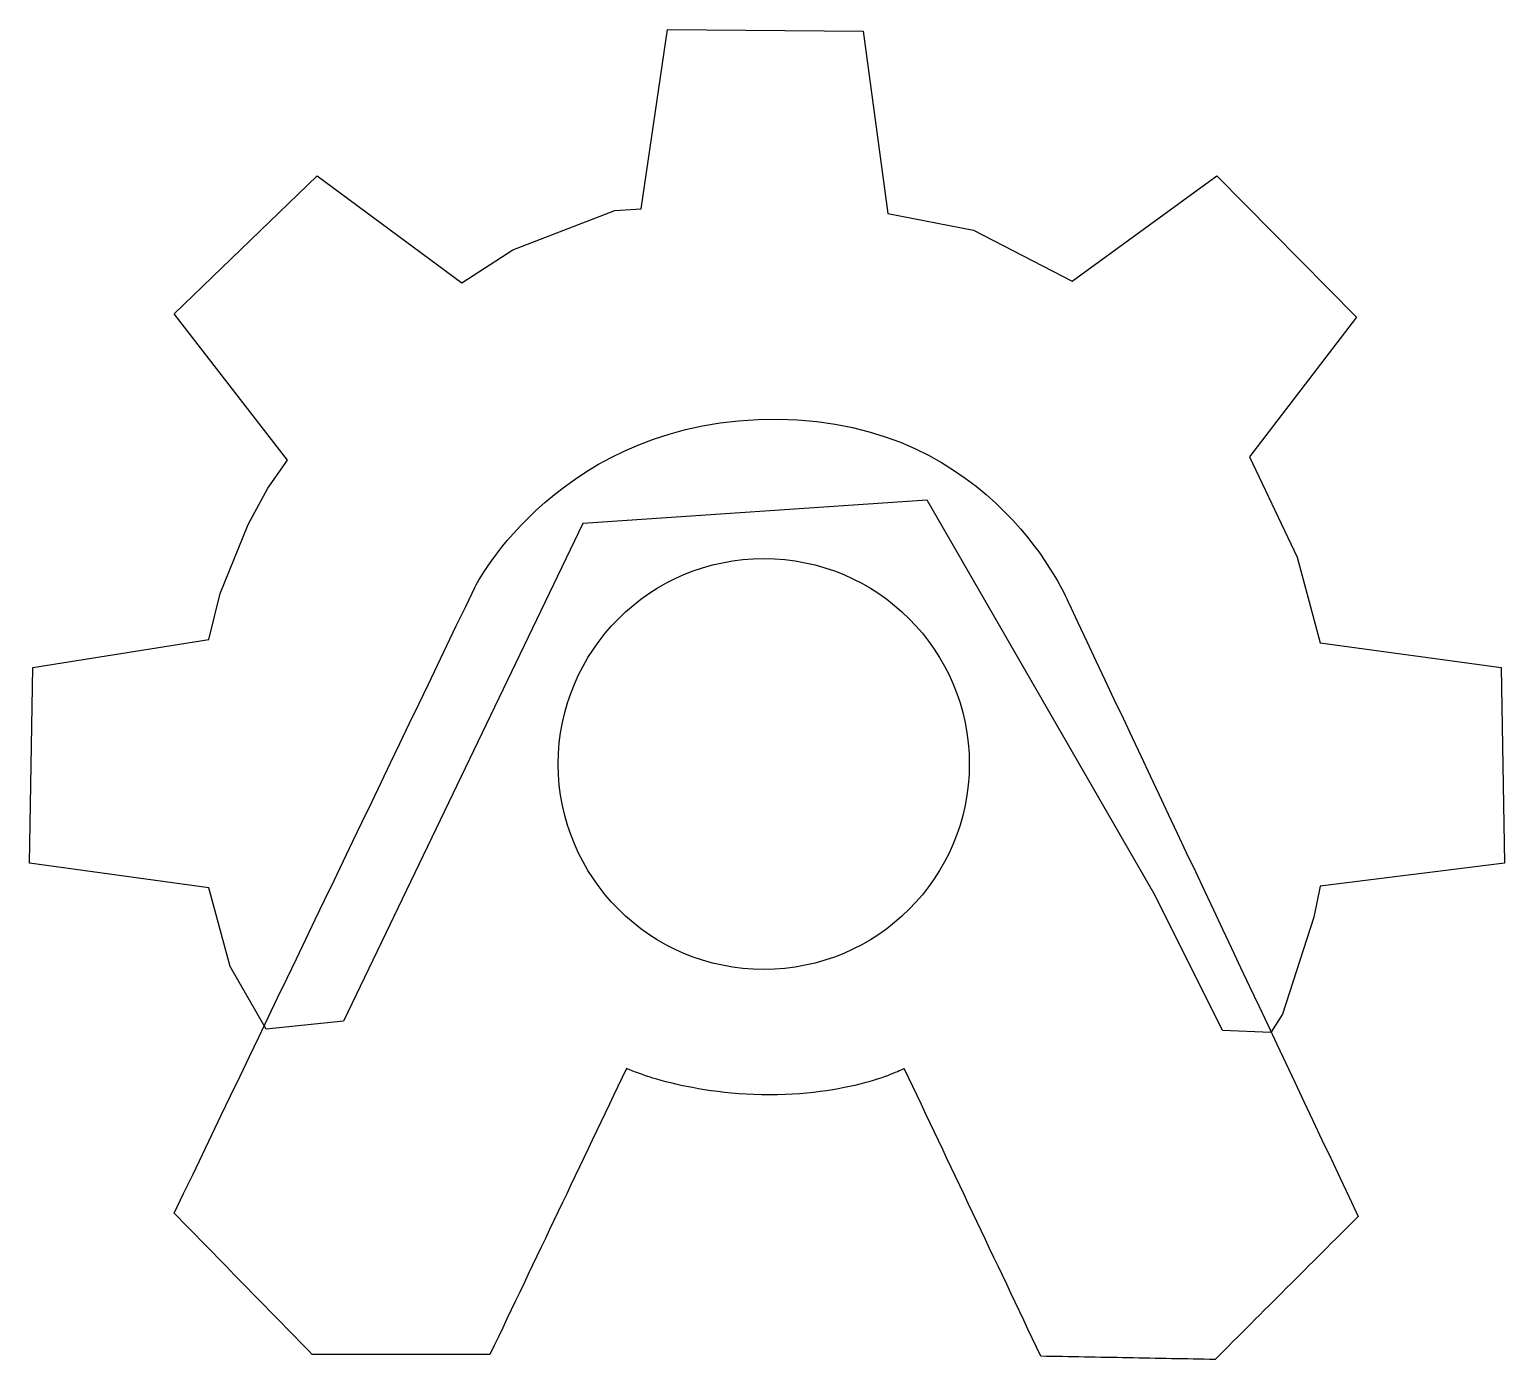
# Model space of a CAD drawing. Extents: x -50 to 52, y -45 to 47.
import ezdxf

# ---------------------------------------------------------------- set-up
doc = ezdxf.new("R2010")
doc.units = 0
doc.layers.add('capa1', color=7, linetype='CONTINUOUS')
doc.layers.add('capa2', color=7, linetype='CONTINUOUS')

msp = doc.modelspace()

# ---------------------------------------------------------------- linework, layer by layer
at = {"layer": 'capa1', "color": 7}
msp.add_lwpolyline([(-34.018254, -22.009494), (-36.520334, -17.688813), (-37.998837, -12.231143), (-50.395511, -10.525618), (-50.168048, 3.004878), (-37.998837, 4.937818), (-37.202722, 8.121454), (-35.269294, 12.896936), (-33.904521, 15.398356), (-32.539751, 17.331285), (-40.387188, 27.450732), (-30.492593, 37.001669), (-20.484272, 29.611062), (-16.958613, 31.885095), (-9.907294, 34.613933), (-8.087598, 34.727638), (-6.267903, 47.121116), (7.266081, 47.007412), (8.972043, 34.386533), (14.886052, 33.249516), (21.709909, 29.724763), (31.718236, 37.001669), (41.385366, 27.223329), (33.992854, 17.558688), (37.291052, 10.622902), (38.883285, 4.710403), (51.393691, 3.004878), (51.621151, -10.525618), (38.883285, -12.117436), (38.42836, -14.277762), (36.267475, -20.986156), (35.471357, -22.23688), (32.113372, -22.102966), (27.449017, -12.77665), (11.686711, 14.559084), (-12.117588, 12.951094), (-28.68409, -21.459753), (-34.018254, -22.009494)], dxfattribs=at)
at = {"layer": 'capa2', "color": 7}
for points in [[(-40.387188, -34.744066), (-39.73679, -33.390302), (-39.086389, -32.036539), (-38.435991, -30.682775), (-37.785593, -29.329012), (-37.135195, -27.975276), (-36.484794, -26.621513), (-35.834396, -25.267749), (-35.183998, -23.913986), (-34.533597, -22.560222), (-33.883199, -21.206459), (-33.232798, -19.852695), (-32.5824, -18.498932), (-31.932002, -17.145196), (-31.281604, -15.791433), (-30.631203, -14.437669), (-29.980805, -13.083906), (-29.330407, -11.730142), (-28.680006, -10.376378), (-28.02961, -9.022615), (-27.379209, -7.668851), (-26.728811, -6.315088), (-26.078413, -4.961352), (-25.428015, -3.607589), (-24.777617, -2.253825), (-24.127216, -0.900062), (-23.476818, 0.453702), (-22.826417, 1.807465), (-22.176019, 3.161229), (-21.525621, 4.514992), (-20.875223, 5.868728), (-20.224822, 7.222491), (-19.574424, 8.576255), (-19.557011, 8.609811), (-19.504399, 8.707629), (-19.415998, 8.865392), (-19.291217, 9.078808), (-19.129475, 9.343532), (-18.930184, 9.655332), (-18.692753, 10.009859), (-18.416602, 10.402797), (-18.101142, 10.829884), (-17.745788, 11.286774), (-17.349951, 11.769204), (-16.913049, 12.272858), (-16.43449, 12.793389), (-15.913694, 13.326563), (-15.350071, 13.868034), (-14.743033, 14.413514), (-14.092, 14.958674), (-13.396379, 15.499242), (-12.655585, 16.030904), (-11.869038, 16.549352), (-11.036143, 17.05029), (-10.156318, 17.529408), (-9.228979, 17.982403), (-8.253534, 18.404974), (-7.2294, 18.792818), (-6.155993, 19.141628), (-5.032721, 19.447105), (-3.859004, 19.70494), (-2.634249, 19.910833), (-1.357877, 20.060484), (-0.029296, 20.149581), (1.352077, 20.173824), (2.731168, 20.128271), (4.053091, 20.013909), (5.318725, 19.835347), (6.52895, 19.597191), (7.684642, 19.304049), (8.786677, 18.960528), (9.835934, 18.571237), (10.833293, 18.14078), (11.779632, 17.673767), (12.675826, 17.174801), (13.522753, 16.648496), (14.321292, 16.099453), (15.072322, 15.532282), (15.77672, 14.95159), (16.435362, 14.36198), (17.049128, 13.768071), (17.618895, 13.174473), (18.145541, 12.585758), (18.629945, 12.006581), (19.07298, 11.441516), (19.475528, 10.895162), (19.838468, 10.372176), (20.162677, 9.877102), (20.449031, 9.414596), (20.698408, 8.989259), (20.911686, 8.605662), (21.089746, 8.268463), (21.233462, 7.982234), (21.343712, 7.751573), (21.421374, 7.581139), (21.467331, 7.475475), (21.482458, 7.439238), (22.107978, 6.113894), (22.733498, 4.788579), (23.359018, 3.463235), (23.984538, 2.137891), (24.610059, 0.812576), (25.235582, -0.512768), (25.861099, -1.838112), (26.486619, -3.163428), (27.112139, -4.488771), (27.737659, -5.814115), (28.363184, -7.139431), (28.988701, -8.464774), (29.614224, -9.790118), (30.239741, -11.115434), (30.865264, -12.440778), (31.490785, -13.766121), (32.116302, -15.091437), (32.741825, -16.416781), (33.367342, -17.742124), (33.992865, -19.06744), (34.618385, -20.392784), (35.243905, -21.718128), (35.869426, -23.043443), (36.494943, -24.368787), (37.120466, -25.694131), (37.745986, -27.019474), (38.371506, -28.34479), (38.997026, -29.670134), (39.622547, -30.995478), (40.248067, -32.320793), (40.873587, -33.646137), (41.499107, -34.971481), (41.189902, -35.280599), (40.880693, -35.589717), (40.571488, -35.898863), (40.262282, -36.207981), (39.953077, -36.517099), (39.643871, -36.826217), (39.334666, -37.135363), (39.02546, -37.444481), (38.716252, -37.753599), (38.407046, -38.062745), (38.097841, -38.371863), (37.788636, -38.680981), (37.479427, -38.990099), (37.170222, -39.299246), (36.861016, -39.608364), (36.551811, -39.917482), (36.242605, -40.226628), (35.9334, -40.535746), (35.624194, -40.844864), (35.314986, -41.15401), (35.00578, -41.463128), (34.696575, -41.772246), (34.387369, -42.081364), (34.078161, -42.39051), (33.768956, -42.699628), (33.45975, -43.008746), (33.150545, -43.317892), (32.841339, -43.62701), (32.532134, -43.936128), (32.222928, -44.245275), (31.91372, -44.554393), (31.604514, -44.863511), (31.227782, -44.856455), (30.851046, -44.8494), (30.474313, -44.842344), (30.09758, -44.835288), (29.720845, -44.828233), (29.344112, -44.821177), (28.967379, -44.814122), (28.590646, -44.807066), (28.213909, -44.800011), (27.837177, -44.792955), (27.460444, -44.7859), (27.083708, -44.778844), (26.706975, -44.771788), (26.33024, -44.764733), (25.953507, -44.757677), (25.576774, -44.750622), (25.200039, -44.743566), (24.823306, -44.736511), (24.446573, -44.729455), (24.06984, -44.7224), (23.693104, -44.715344), (23.316372, -44.708288), (22.939639, -44.701233), (22.562903, -44.694177), (22.18617, -44.687122), (21.809435, -44.680066), (21.432702, -44.673011), (21.055969, -44.665955), (20.679234, -44.6589), (20.302501, -44.651844), (19.925768, -44.644788), (19.549035, -44.637733), (19.254042, -44.015941), (18.959055, -43.394121), (18.664065, -42.772329), (18.369075, -42.150508), (18.074085, -41.528716), (17.779095, -40.906896), (17.484106, -40.285104), (17.189116, -39.663284), (16.894128, -39.041492), (16.599136, -38.419672), (16.304146, -37.79788), (16.009159, -37.17606), (15.714169, -36.554268), (15.419179, -35.932447), (15.124189, -35.310655), (14.829199, -34.688835), (14.534209, -34.067043), (14.239219, -33.445223), (13.944232, -32.823431), (13.649239, -32.201611), (13.354252, -31.579819), (13.059262, -30.957998), (12.764269, -30.336206), (12.469282, -29.714386), (12.174292, -29.092594), (11.879302, -28.470774), (11.584312, -27.848982), (11.289322, -27.227162), (10.994332, -26.60537), (10.699342, -25.98355), (10.404355, -25.361758), (10.109365, -24.739937), (10.099403, -24.745017), (10.069608, -24.760257), (10.020157, -24.784811), (9.951213, -24.818028), (9.862946, -24.859204), (9.755518, -24.907747), (9.629096, -24.962921), (9.483851, -25.024107), (9.319947, -25.090627), (9.13755, -25.161803), (8.936825, -25.236959), (8.717942, -25.315473), (8.48107, -25.39664), (8.226367, -25.479811), (7.954009, -25.564308), (7.664155, -25.649455), (7.356976, -25.73463), (7.032638, -25.819127), (6.691307, -25.902298), (6.333147, -25.983465), (5.958331, -26.061979), (5.567018, -26.137135), (5.159379, -26.208311), (4.735583, -26.274831), (4.295793, -26.336017), (3.840174, -26.391191), (3.368897, -26.439705), (2.882122, -26.48091), (2.380027, -26.514099), (1.862764, -26.538652), (1.330513, -26.553892), (0.783431, -26.558972), (0.23472, -26.553892), (-0.302287, -26.538652), (-0.827217, -26.514099), (-1.339693, -26.48091), (-1.839342, -26.439705), (-2.325786, -26.391191), (-2.798655, -26.336017), (-3.257571, -26.274831), (-3.702159, -26.208311), (-4.132042, -26.137135), (-4.54685, -26.061979), (-4.946208, -25.983465), (-5.329737, -25.902298), (-5.697066, -25.819127), (-6.047818, -25.73463), (-6.381616, -25.649455), (-6.698091, -25.564308), (-6.996863, -25.479811), (-7.277559, -25.39664), (-7.539805, -25.315473), (-7.783227, -25.236959), (-8.007447, -25.161803), (-8.212092, -25.090627), (-8.396787, -25.024107), (-8.561156, -24.962921), (-8.704824, -24.907747), (-8.827421, -24.859204), (-8.928567, -24.818028), (-9.007888, -24.784811), (-9.06501, -24.760257), (-9.09956, -24.745017), (-9.111159, -24.739937), (-9.406149, -25.358202), (-9.701139, -25.976466), (-9.996129, -26.594702), (-10.291116, -27.212966), (-10.586106, -27.831202), (-10.881099, -28.449466), (-11.176086, -29.06773), (-11.471076, -29.685966), (-11.766066, -30.304231), (-12.061056, -30.922467), (-12.356046, -31.540731), (-12.651036, -32.158995), (-12.946026, -32.777231), (-13.241013, -33.395495), (-13.536006, -34.013731), (-13.830996, -34.631996), (-14.125983, -35.25026), (-14.420973, -35.868496), (-14.715963, -36.48676), (-15.010953, -37.104996), (-15.305943, -37.72326), (-15.600933, -38.341496), (-15.895923, -38.95976), (-16.190912, -39.578025), (-16.485902, -40.196261), (-16.78089, -40.814525), (-17.07588, -41.432761), (-17.370872, -42.051025), (-17.665859, -42.669289), (-17.960849, -43.287525), (-18.255839, -43.90579), (-18.550829, -44.524026), (-18.934671, -44.524026), (-19.318513, -44.524026), (-19.702355, -44.524026), (-20.086197, -44.524026), (-20.470039, -44.524026), (-20.853881, -44.524026), (-21.237723, -44.524026), (-21.621565, -44.524026), (-22.005407, -44.524026), (-22.389249, -44.524026), (-22.773091, -44.524026), (-23.156933, -44.524026), (-23.540775, -44.524026), (-23.924617, -44.524026), (-24.308459, -44.524026), (-24.692301, -44.524026), (-25.076143, -44.524026), (-25.459985, -44.524026), (-25.843827, -44.524026), (-26.227669, -44.524026), (-26.611511, -44.524026), (-26.995353, -44.524026), (-27.379192, -44.524026), (-27.763037, -44.524026), (-28.146879, -44.524026), (-28.530717, -44.524026), (-28.914561, -44.524026), (-29.298403, -44.524026), (-29.682245, -44.524026), (-30.066084, -44.524026), (-30.449929, -44.524026), (-30.833771, -44.524026), (-31.132314, -44.218464), (-31.430857, -43.912902), (-31.729401, -43.607311), (-32.027944, -43.301749), (-32.32649, -42.996159), (-32.625033, -42.690597), (-32.923576, -42.385035), (-33.222119, -42.079445), (-33.520665, -41.773883), (-33.819208, -41.468293), (-34.117751, -41.162731), (-34.416297, -40.857169), (-34.71484, -40.551578), (-35.013384, -40.246016), (-35.311927, -39.940426), (-35.610473, -39.634864), (-35.909016, -39.329302), (-36.207559, -39.023712), (-36.506102, -38.71815), (-36.804645, -38.41256), (-37.103191, -38.106998), (-37.401734, -37.801436), (-37.700277, -37.495846), (-37.998821, -37.190284), (-38.297364, -36.884693), (-38.59591, -36.579131), (-38.894453, -36.273569), (-39.192996, -35.967979), (-39.491539, -35.662417), (-39.790085, -35.356855), (-40.088628, -35.051265), (-40.387188, -34.744066)], [(14.606201, -3.678032), (14.587687, -4.40941), (14.532786, -5.131194), (14.442382, -5.842478), (14.317361, -6.54239), (14.158616, -7.230024), (13.967047, -7.90445), (13.743541, -8.56485), (13.488993, -9.210264), (13.204299, -9.839846), (12.890346, -10.452663), (12.548033, -11.047842), (12.178252, -11.624506), (11.781896, -12.181726), (11.359858, -12.718625), (10.913032, -13.23433), (10.442308, -13.727937), (9.948583, -14.198542), (9.432749, -14.645244), (8.895697, -15.067166), (8.338325, -15.463434), (7.761522, -15.833117), (7.166182, -16.17534), (6.553201, -16.489227), (5.923468, -16.773848), (5.277882, -17.028328), (4.617329, -17.251763), (3.942708, -17.443279), (3.254913, -17.602001), (2.554829, -17.726969), (1.843359, -17.817365), (1.121389, -17.872257), (0.389818, -17.890602), (-0.341756, -17.872257), (-1.063722, -17.817365), (-1.775193, -17.726969), (-2.475276, -17.602001), (-3.163075, -17.443279), (-3.837696, -17.251763), (-4.498248, -17.028328), (-5.143834, -16.773848), (-5.773565, -16.489227), (-6.386549, -16.17534), (-6.981886, -15.833117), (-7.558689, -15.463434), (-8.116063, -15.067166), (-8.653113, -14.645244), (-9.168947, -14.198542), (-9.662672, -13.727937), (-10.133396, -13.23433), (-10.580222, -12.718625), (-11.002263, -12.181726), (-11.398618, -11.624506), (-11.7684, -11.047842), (-12.11071, -10.452663), (-12.424663, -9.839846), (-12.709357, -9.210264), (-12.963905, -8.56485), (-13.18741, -7.90445), (-13.378983, -7.230024), (-13.537724, -6.54239), (-13.662746, -5.842478), (-13.753153, -5.131194), (-13.808051, -4.40941), (-13.826565, -3.678032), (-13.808051, -2.946653), (-13.753153, -2.224869), (-13.662746, -1.513585), (-13.537724, -0.813674), (-13.378983, -0.126067), (-13.18741, 0.548387), (-12.963905, 1.208759), (-12.709357, 1.854201), (-12.424663, 2.483754), (-12.11071, 3.096572), (-11.7684, 3.691778), (-11.398618, 4.268415), (-11.002263, 4.825663), (-10.580222, 5.362562), (-10.133396, 5.878267), (-9.662672, 6.371874), (-9.168947, 6.842479), (-8.653113, 7.28918), (-8.116063, 7.711103), (-7.558689, 8.107371), (-6.981886, 8.477054), (-6.386549, 8.819276), (-5.773565, 9.133136), (-5.143834, 9.417757), (-4.498248, 9.672237), (-3.837696, 9.8957), (-3.163075, 10.087216), (-2.475276, 10.24591), (-1.775193, 10.370906), (-1.063722, 10.461302), (-0.341756, 10.516166), (0.389818, 10.53451), (1.121389, 10.516166), (1.843359, 10.461302), (2.554829, 10.370906), (3.254913, 10.24591), (3.942708, 10.087216), (4.617329, 9.8957), (5.277882, 9.672237), (5.923468, 9.417757), (6.553201, 9.133136), (7.166182, 8.819276), (7.761522, 8.477054), (8.338325, 8.107371), (8.895697, 7.711103), (9.432749, 7.28918), (9.948583, 6.842479), (10.442308, 6.371874), (10.913032, 5.878267), (11.359858, 5.362562), (11.781896, 4.825663), (12.178252, 4.268415), (12.548033, 3.691778), (12.890346, 3.096572), (13.204299, 2.483754), (13.488993, 1.854201), (13.743541, 1.208759), (13.967047, 0.548387), (14.158616, -0.126067), (14.317361, -0.813674), (14.442382, -1.513585), (14.532786, -2.224869), (14.587687, -2.946653), (14.606201, -3.678032)]]:
    msp.add_lwpolyline(points, dxfattribs=at)

doc.saveas('drawing.dxf')
